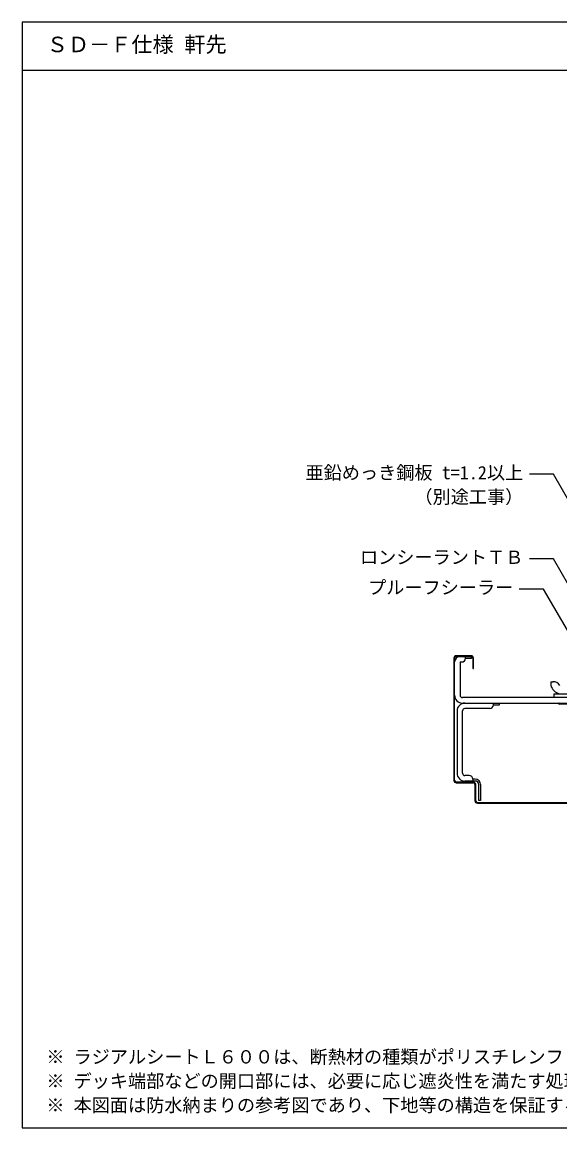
# Model space of a CAD drawing. Units: millimetres, scale not verified. Extents: x -665 to 665, y -465 to 450.
# Drawn here: x -665 to -221, y -465 to 450 of the extents above; entities that cross this region are included whole.
import ezdxf
from ezdxf.enums import TextEntityAlignment as Align

# ---------------------------------------------------------------- set-up
doc = ezdxf.new("R2010")
doc.units = ezdxf.units.MM
doc.header["$LTSCALE"] = 5
for name, color, linetype in [('0-8_笠木他', 4, 'Continuous'), ('0-A_文字', 7, 'Continuous'), ('F-0', 134, 'Continuous')]:
    doc.layers.add(name, color=color, linetype=linetype)
doc.styles.add('ＭＳ ゴシック', font='')
doc.styles.get('ＭＳ ゴシック').set_extended_font_data('MS Gothic')

msp = doc.modelspace()

# ---------------------------------------------------------------- linework, layer by layer
at = {"layer": '0-8_笠木他'}
for p, q in [((-308.156, -76.271), (-308.156, -177.471)), ((-307.556, -177.471), (-307.556, -76.271)), ((-293.956, -74.271), (-306.156, -74.271)), ((-306.156, -74.871), (-293.956, -74.871)), ((-303.055, -79.472), (-303.055, -106.972)), ((-303.055, -79.472), (-301.555, -79.472)), ((-298.555, -76.472), (-298.555, -74.971)), ((-293.555, -76.472), (-298.555, -76.472)), ((-228.055, -95.772), (-226.055, -95.772)), ((-228.055, -95.772), (-228.055, -98.771)), ((-188.66, -108.972), (-301.055, -108.972)), ((-225.555, -105.772), (-205.893, -105.772)), ((-225.555, -105.772), (-225.555, -108.972)), ((-301.091, -113.471), (-187.509, -113.471)), ((-278.555, -117.972), (-299.056, -117.972)), ((-275.555, -114.972), (-275.555, -113.471)), ((-210.056, -114.471), (-221.055, -114.471)), ((-305.555, -119.972), (-305.555, -171.472)), ((-301.055, -171.472), (-301.055, -119.972)), ((-295.555, -173.471), (-299.056, -173.471)), ((-292.156, -178.871), (-306.156, -178.871)), ((-306.156, -179.471), (-292.156, -179.471)), ((-290.555, -177.972), (-299.056, -177.972)), ((-292.556, -176.472), (-292.556, -177.972)), ((-290.555, -176.472), (-292.556, -176.472)), ((-290.756, -180.871), (-290.756, -194.271)), ((-290.156, -194.271), (-290.156, -180.871)), ((-287.556, -193.972), (-287.556, -180.972)), ((-286.055, -180.972), (-286.055, -193.972)), ((-288.756, -195.671), (-162.756, -195.671)), ((-288.756, -196.271), (-162.756, -196.271)), ((-286.055, -193.972), (-287.556, -193.972))]:
    msp.add_line(p, q, dxfattribs=at)
for points in [[(-293.555, -76.472), (-293.555, -74.971), (-303.055, -74.971)], [(-292.556, -76.271), (-292.556, -84.871), (-291.956, -84.871), (-291.956, -76.271)], [(-275.555, -114.972), (-270.555, -114.972), (-270.555, -113.471)]]:
    msp.add_lwpolyline(points, dxfattribs=at)
for centre, radius, start, end in [((-306.156, -76.271), 2, 90, 180), ((-306.156, -76.271), 1.4, 90, 180), ((-303.055, -79.472), 4.5, 90, 180), ((-301.555, -76.472), 3, 270, 0), ((-293.956, -76.271), 2, 0, 90), ((-293.956, -76.271), 1.4, 0, 90), ((-218.411, -96.128), 10, 195.32998, 254.66999), ((-225.771, -101.82), 6, 30.03, 95.67), ((-301.055, -106.972), 6.5, 180, 270), ((-301.055, -106.972), 2, 180, 270), ((-299.056, -119.972), 6.5, 90, 180), ((-299.056, -119.972), 2, 90, 180), ((-278.555, -114.972), 3, 270, 0), ((-221.055, -113.971), 0.5, 90, 270), ((-299.056, -171.472), 6.5, 180, 270), ((-299.056, -171.472), 2, 180, 270), ((-295.555, -176.472), 3, 0, 90), ((-306.156, -177.471), 2, 180, 270), ((-306.156, -177.471), 1.4, 180, 270), ((-292.156, -180.871), 2, 0, 90), ((-292.156, -180.871), 1.4, 0, 90), ((-290.555, -180.972), 4.5, 0, 90), ((-290.555, -180.972), 3, 0, 90), ((-288.756, -194.271), 2, 180, 270), ((-288.756, -194.271), 1.4, 180, 270)]:
    msp.add_arc(centre, radius, start, end, dxfattribs=at)
at = {"layer": '0-A_文字'}
for p, q in [((-225.802, 5.898), (-245.802, 5.898)), ((-200.381, -38.132), (-225.802, 5.898))]:
    msp.add_line(p, q, dxfattribs=at)
for points in [[(-199.255, 29.918), (-225.802, 75.898), (-245.802, 75.898)], [(-210.522, -59.903), (-234.078, -19.102), (-254.078, -19.102)]]:
    msp.add_lwpolyline(points, dxfattribs=at)
at = {"layer": 'F-0'}
for p, q in [((665, 450), (-665, 450)), ((-665, 450), (-665, -465)), ((-665, -465), (665, -465))]:
    msp.add_line(p, q, dxfattribs=at)
at = {"layer": 'F-0', "color": 6}
msp.add_line((665, 410), (-665, 410), dxfattribs=at)

# ---------------------------------------------------------------- texts
at = {"layer": '0-A_文字', "style": 'ＭＳ ゴシック'}
for s, p in [('亜鉛めっき鋼板 t=1.2以上', (-430.802, 68.398)), ('（別途工事）', (-340.802, 48.398)), ('ロンシーラントＴＢ', (-385.802, -1.602)), ('プルーフシーラー', (-379.078, -26.602)), ('※ ラジアルシートＬ６００は、断熱材の種類がポリスチレンフォームの場合のみ使用', (-645, -415)), ('※ デッキ端部などの開口部には、必要に応じ遮炎性を満たす処理をお願いします（別途工事）', (-645, -435)), ('※ 本図面は防水納まりの参考図であり、下地等の構造を保証するものではありません', (-645, -455))]:
    msp.add_text(s, height=11, dxfattribs=at).set_placement(p, align=Align.BOTTOM_LEFT)
at = {"layer": 'F-0', "color": 7, "style": 'ＭＳ ゴシック'}
msp.add_text('ＳＤ－Ｆ仕様 軒先', height=12.83, dxfattribs=at).set_placement((-644.698, 421.25), align=Align.BOTTOM_LEFT)

doc.saveas('drawing.dxf')
